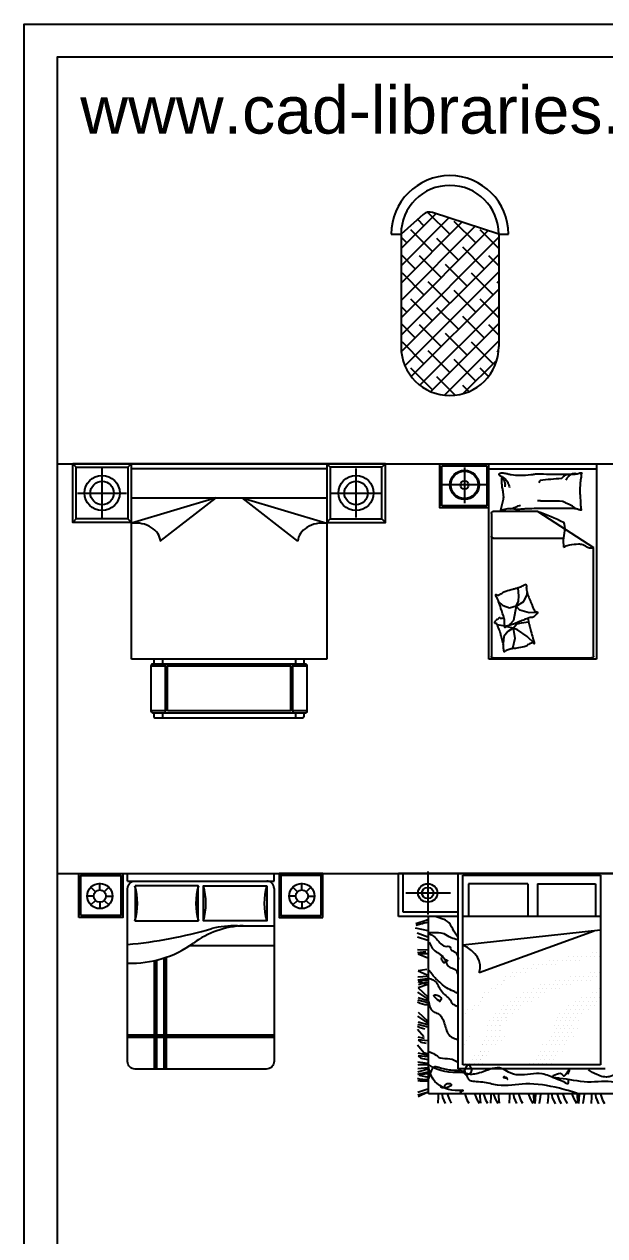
# Model space of a CAD drawing. Header units: inches. Extents: x 9.7 to 52.2, y 13.1 to 37.9.
# Drawn here: x 9.74 to 15.68, y 25.5 to 37.9 of the extents above; entities that cross this region are included whole.
import ezdxf

# ---------------------------------------------------------------- set-up
doc = ezdxf.new("R2010")
doc.units = ezdxf.units.IN
doc.header["$MEASUREMENT"] = 0
for name, color, linetype in [('02', 2, 'Continuous'), ('1', 1, 'Continuous'), ('kadrbm', 4, 'Continuous')]:
    doc.layers.add(name, color=color, linetype=linetype)
doc.styles.add('bmmm', font='swissel.ttf')

# ---------------------------------------------------------------- blocks, each defined once
blk = doc.blocks.new('kadrbm')
at = {"layer": 'kadrbm', "color": 4}
blk.add_lwpolyline([(0, 0), (0, 24.797), (21, 24.797), (21, 0), (0, 0)], close=True, dxfattribs=at)
blk.add_lwpolyline([(20.663, 0.326), (20.663, 24.46), (0.337, 24.46), (0.337, 0.326), (20.663, 0.326)], dxfattribs=at)
at = {"layer": 'kadrbm', "color": 211, "true_color": 0xf674fb, "style": 'bmmm'}
blk.add_text('www.cad-libraries.blogspot.com', height=0.48513, dxfattribs=at).set_placement((0.573, 23.677))

msp = doc.modelspace()

# ---------------------------------------------------------------- linework, layer by layer
at = {"layer": '02'}
for p, q in [((13.495, 35.748), (13.595, 35.748)), ((13.595, 35.748), (13.595, 34.598)), ((14.595, 35.748), (14.595, 34.598)), ((14.595, 35.748), (14.695, 35.748)), ((10.271, 33.364), (10.235, 33.4)), ((10.799, 33.364), (10.835, 33.4)), ((10.835, 31.4), (10.835, 33.4)), ((12.871, 33.364), (12.835, 33.4)), ((12.835, 33.4), (12.835, 31.4)), ((13.399, 33.364), (12.871, 33.364)), ((12.871, 33.364), (12.871, 32.836)), ((13.399, 33.364), (13.435, 33.4)), ((13.399, 32.836), (13.399, 33.364)), ((13.994, 33.4), (15.595, 33.4)), ((14.014, 33.38), (14.474, 33.38)), ((14.014, 32.97), (14.014, 33.38)), ((14.245, 33.363), (14.245, 32.995)), ((14.474, 33.38), (14.474, 32.97)), ((14.494, 31.4), (14.494, 33.4)), ((15.595, 33.4), (15.595, 31.4)), ((10.535, 32.849), (10.535, 33.352)), ((10.835, 33.35), (12.835, 33.35)), ((13.135, 32.849), (13.135, 33.352)), ((14.494, 33.348), (15.595, 33.348)), ((14.474, 33.183), (14.014, 33.183)), ((10.284, 33.1), (10.786, 33.1)), ((11.702, 33.05), (10.835, 32.791)), ((10.835, 33.05), (12.835, 33.05)), ((11.131, 32.608), (11.702, 33.05)), ((12.539, 32.608), (11.968, 33.05)), ((11.968, 33.05), (12.835, 32.791)), ((12.884, 33.1), (13.386, 33.1)), ((14.474, 32.97), (14.014, 32.97)), ((14.52, 32.891), (14.52, 31.432)), ((14.997, 32.911), (14.54, 32.911)), ((14.997, 32.911), (15.566, 32.542)), ((10.271, 32.836), (10.235, 32.8)), ((10.799, 32.836), (10.835, 32.8)), ((12.871, 32.836), (12.835, 32.8)), ((12.871, 32.836), (13.399, 32.836)), ((13.399, 32.836), (13.435, 32.8)), ((14.54, 32.639), (15.259, 32.639)), ((15.566, 31.432), (15.566, 32.542)), ((14.794, 32.127), (14.789, 32.13)), ((14.801, 32.048), (14.794, 32.127)), ((14.64, 31.944), (14.594, 31.99)), ((14.773, 31.941), (14.799, 31.992)), ((14.773, 31.941), (14.851, 31.99)), ((14.799, 31.992), (14.801, 32.048)), ((14.851, 31.99), (14.888, 32.062)), ((14.888, 32.062), (14.887, 32.082)), ((14.705, 31.922), (14.64, 31.944)), ((14.773, 31.941), (14.705, 31.922)), ((14.773, 31.941), (14.745, 31.794)), ((14.811, 31.902), (14.773, 31.941)), ((14.906, 31.873), (14.811, 31.902)), ((14.99, 31.877), (14.906, 31.873)), ((14.657, 31.736), (14.583, 31.751)), ((14.713, 31.757), (14.705, 31.748)), ((14.745, 31.794), (14.713, 31.757)), ((14.743, 31.717), (14.78, 31.76)), ((14.78, 31.76), (14.827, 31.772)), ((14.827, 31.772), (14.9, 31.782)), ((14.648, 31.633), (14.641, 31.559)), ((14.69, 31.682), (14.648, 31.633)), ((14.743, 31.717), (14.669, 31.733)), ((14.743, 31.717), (14.69, 31.682)), ((14.786, 31.7), (14.743, 31.717)), ((14.743, 31.717), (14.76, 31.613)), ((14.885, 31.631), (14.786, 31.7)), ((14.963, 31.561), (14.885, 31.631)), ((14.76, 31.613), (14.737, 31.508)), ((12.835, 31.4), (10.835, 31.4)), ((11.155, 31.35), (11.155, 31.4)), ((12.515, 31.4), (12.515, 31.35)), ((15.595, 31.4), (14.494, 31.4)), ((14.54, 31.412), (15.546, 31.412)), ((11.035, 31.33), (11.185, 31.33)), ((12.485, 31.33), (12.635, 31.33)), ((11.185, 30.87), (11.035, 30.87)), ((11.155, 30.8), (11.155, 30.85)), ((12.635, 30.87), (12.485, 30.87)), ((12.515, 30.85), (12.515, 30.8)), ((10.796, 29.206), (12.296, 29.206)), ((10.796, 29.129), (10.796, 29.206)), ((12.296, 29.129), (12.296, 29.206)), ((16.295, 29.206), (13.571, 29.206)), ((13.571, 28.766), (13.571, 29.206)), ((13.618, 28.81), (13.618, 29.206)), ((13.869, 29.227), (13.869, 28.787)), ((14.181, 27.206), (14.181, 29.206)), ((14.229, 29.188), (15.638, 29.188)), ((14.229, 27.25), (14.229, 29.188)), ((15.638, 29.188), (15.638, 27.25)), ((10.467, 29.02), (10.417, 29.071)), ((10.512, 29.038), (10.512, 29.11)), ((10.556, 29.02), (10.607, 29.071)), ((10.796, 29.129), (12.296, 29.129)), ((12.536, 29.02), (12.485, 29.071)), ((12.58, 29.038), (12.58, 29.11)), ((12.625, 29.02), (12.675, 29.071)), ((14.286, 29.1), (14.286, 28.771)), ((14.892, 29.1), (14.286, 29.1)), ((14.892, 29.1), (14.892, 28.768)), ((14.993, 29.1), (15.585, 29.1)), ((14.993, 29.1), (14.993, 28.768)), ((15.585, 29.1), (15.585, 28.771)), ((10.449, 28.976), (10.377, 28.976)), ((10.467, 28.931), (10.417, 28.881)), ((10.512, 28.913), (10.512, 28.841)), ((10.556, 28.931), (10.607, 28.881)), ((10.575, 28.976), (10.646, 28.976)), ((12.518, 28.976), (12.446, 28.976)), ((12.536, 28.931), (12.485, 28.881)), ((12.58, 28.913), (12.58, 28.841)), ((12.625, 28.931), (12.675, 28.881)), ((12.643, 28.976), (12.715, 28.976)), ((13.645, 29.007), (14.102, 29.007)), ((14.178, 28.766), (13.571, 28.766)), ((14.178, 28.81), (13.618, 28.81)), ((13.875, 26.951), (13.875, 28.766)), ((14.178, 28.81), (14.178, 28.81)), ((14.23, 28.771), (15.638, 28.771)), ((11.92, 28.672), (12.296, 28.672)), ((13.741, 28.649), (13.868, 28.622)), ((13.759, 28.598), (13.871, 28.56)), ((13.765, 28.559), (13.871, 28.524)), ((15.637, 28.626), (14.228, 28.474)), ((14.395, 28.193), (15.574, 28.621)), ((11.433, 28.469), (12.296, 28.469)), ((13.765, 28.43), (13.875, 28.424)), ((13.765, 28.397), (13.848, 28.408)), ((15.556, 28.403), (15.556, 28.403)), ((15.6, 28.403), (15.6, 28.403)), ((11.068, 28.314), (11.068, 27.205)), ((11.08, 28.316), (11.08, 27.205)), ((11.092, 28.32), (11.092, 27.205)), ((11.166, 28.34), (11.166, 27.205)), ((11.178, 28.344), (11.178, 27.205)), ((11.19, 28.348), (11.19, 27.205)), ((13.871, 28.385), (13.772, 28.385)), ((13.772, 28.385), (13.871, 28.343)), ((14.956, 28.277), (14.956, 28.277)), ((15, 28.277), (15, 28.277)), ((15.045, 28.277), (15.045, 28.277)), ((15.089, 28.277), (15.089, 28.277)), ((15.111, 28.319), (15.111, 28.319)), ((15.133, 28.277), (15.133, 28.277)), ((15.156, 28.319), (15.156, 28.319)), ((15.178, 28.277), (15.178, 28.277)), ((15.2, 28.319), (15.2, 28.319)), ((15.245, 28.319), (15.245, 28.319)), ((15.289, 28.319), (15.289, 28.319)), ((15.311, 28.361), (15.311, 28.361)), ((15.334, 28.319), (15.334, 28.319)), ((15.356, 28.361), (15.356, 28.361)), ((15.378, 28.319), (15.378, 28.319)), ((15.4, 28.361), (15.4, 28.361)), ((15.422, 28.319), (15.422, 28.319)), ((15.445, 28.361), (15.445, 28.361)), ((15.489, 28.361), (15.489, 28.361)), ((15.534, 28.361), (15.534, 28.361)), ((15.578, 28.361), (15.578, 28.361)), ((15.622, 28.361), (15.622, 28.361)), ((13.868, 28.152), (13.768, 28.145)), ((13.861, 28.223), (13.772, 28.21)), ((13.772, 28.21), (13.864, 28.171)), ((14.667, 28.152), (14.667, 28.152)), ((14.711, 28.152), (14.711, 28.152)), ((14.733, 28.193), (14.733, 28.193)), ((14.756, 28.152), (14.756, 28.152)), ((14.778, 28.193), (14.778, 28.193)), ((14.822, 28.193), (14.822, 28.193)), ((14.845, 28.235), (14.845, 28.235)), ((14.867, 28.193), (14.867, 28.193)), ((14.889, 28.235), (14.889, 28.235)), ((14.933, 28.235), (14.933, 28.235)), ((14.978, 28.235), (14.978, 28.235)), ((15.334, 28.152), (15.334, 28.152)), ((15.378, 28.152), (15.378, 28.152)), ((15.422, 28.152), (15.422, 28.152)), ((15.467, 28.152), (15.467, 28.152)), ((15.511, 28.152), (15.511, 28.152)), ((15.534, 28.193), (15.534, 28.193)), ((15.556, 28.152), (15.556, 28.152)), ((15.578, 28.193), (15.578, 28.193)), ((15.6, 28.152), (15.6, 28.152)), ((15.622, 28.193), (15.622, 28.193)), ((13.864, 28.129), (13.768, 28.116)), ((13.868, 28.116), (13.772, 28.1)), ((13.772, 28.1), (13.868, 28.071)), ((13.868, 28.071), (13.772, 28.035)), ((13.772, 28.035), (13.868, 27.944)), ((13.864, 28.096), (13.775, 28.067)), ((14.517, 28.026), (14.517, 28.026)), ((14.561, 28.026), (14.561, 28.026)), ((14.583, 28.068), (14.583, 28.068)), ((14.628, 28.068), (14.628, 28.068)), ((14.645, 28.11), (14.645, 28.11)), ((14.65, 28.11), (14.65, 28.11)), ((14.956, 28.026), (14.956, 28.026)), ((15, 28.026), (15, 28.026)), ((15.022, 28.068), (15.022, 28.068)), ((15.045, 28.026), (15.045, 28.026)), ((15.067, 28.068), (15.067, 28.068)), ((15.089, 28.026), (15.089, 28.026)), ((15.111, 28.068), (15.111, 28.068)), ((15.133, 28.026), (15.133, 28.026)), ((15.156, 28.068), (15.156, 28.068)), ((15.178, 28.11), (15.178, 28.11)), ((15.178, 28.026), (15.178, 28.026)), ((15.2, 28.068), (15.2, 28.068)), ((15.222, 28.11), (15.222, 28.11)), ((15.222, 28.026), (15.222, 28.026)), ((15.245, 28.068), (15.245, 28.068)), ((15.267, 28.11), (15.267, 28.11)), ((15.289, 28.068), (15.289, 28.068)), ((15.311, 28.11), (15.311, 28.11)), ((15.334, 28.068), (15.334, 28.068)), ((15.356, 28.11), (15.356, 28.11)), ((15.4, 28.11), (15.4, 28.11)), ((15.445, 28.11), (15.445, 28.11)), ((15.489, 28.11), (15.489, 28.11)), ((15.534, 28.11), (15.534, 28.11)), ((15.622, 28.026), (15.622, 28.026)), ((13.765, 27.993), (13.871, 27.921)), ((13.768, 27.912), (13.871, 27.886)), ((13.772, 27.938), (13.871, 27.908)), ((14.411, 27.9), (14.411, 27.9)), ((14.428, 27.942), (14.428, 27.942)), ((14.433, 27.942), (14.433, 27.942)), ((14.45, 27.984), (14.45, 27.984)), ((14.495, 27.984), (14.495, 27.984)), ((14.711, 27.9), (14.711, 27.9)), ((14.756, 27.9), (14.756, 27.9)), ((14.778, 27.942), (14.778, 27.942)), ((14.8, 27.9), (14.8, 27.9)), ((14.822, 27.942), (14.822, 27.942)), ((14.845, 27.984), (14.845, 27.984)), ((14.845, 27.9), (14.845, 27.9)), ((14.867, 27.942), (14.867, 27.942)), ((14.889, 27.984), (14.889, 27.984)), ((14.889, 27.9), (14.889, 27.9)), ((14.911, 27.942), (14.911, 27.942)), ((14.933, 27.984), (14.933, 27.984)), ((14.933, 27.9), (14.933, 27.9)), ((14.956, 27.942), (14.956, 27.942)), ((14.978, 27.984), (14.978, 27.984)), ((15, 27.942), (15, 27.942)), ((15.022, 27.984), (15.022, 27.984)), ((15.067, 27.984), (15.067, 27.984)), ((15.378, 27.9), (15.378, 27.9)), ((15.422, 27.9), (15.422, 27.9)), ((15.445, 27.942), (15.445, 27.942)), ((15.467, 27.9), (15.467, 27.9)), ((15.489, 27.942), (15.489, 27.942)), ((15.511, 27.9), (15.511, 27.9)), ((15.534, 27.942), (15.534, 27.942)), ((15.556, 27.984), (15.556, 27.984)), ((15.556, 27.9), (15.556, 27.9)), ((15.578, 27.942), (15.578, 27.942)), ((15.6, 27.984), (15.6, 27.984)), ((15.6, 27.9), (15.6, 27.9)), ((15.622, 27.942), (15.622, 27.942)), ((13.765, 27.892), (13.792, 27.879)), ((13.772, 27.787), (13.868, 27.696)), ((13.792, 27.879), (13.84, 27.866)), ((13.84, 27.866), (13.868, 27.866)), ((14.256, 27.774), (14.256, 27.774)), ((14.278, 27.816), (14.278, 27.816)), ((14.322, 27.816), (14.322, 27.816)), ((14.344, 27.858), (14.344, 27.858)), ((14.389, 27.858), (14.389, 27.858)), ((14.561, 27.774), (14.561, 27.774)), ((14.606, 27.774), (14.606, 27.774)), ((14.628, 27.816), (14.628, 27.816)), ((14.645, 27.858), (14.645, 27.858)), ((14.645, 27.774), (14.645, 27.774)), ((14.65, 27.774), (14.65, 27.774)), ((14.667, 27.816), (14.667, 27.816)), ((14.672, 27.816), (14.672, 27.816)), ((14.689, 27.858), (14.689, 27.858)), ((14.689, 27.774), (14.689, 27.774)), ((14.711, 27.816), (14.711, 27.816)), ((14.733, 27.858), (14.733, 27.858)), ((14.733, 27.774), (14.733, 27.774)), ((14.756, 27.816), (14.756, 27.816)), ((14.778, 27.858), (14.778, 27.858)), ((14.8, 27.816), (14.8, 27.816)), ((14.822, 27.858), (14.822, 27.858)), ((15.222, 27.774), (15.222, 27.774)), ((15.267, 27.774), (15.267, 27.774)), ((15.289, 27.816), (15.289, 27.816)), ((15.311, 27.858), (15.311, 27.858)), ((15.311, 27.774), (15.311, 27.774)), ((15.334, 27.816), (15.334, 27.816)), ((15.356, 27.858), (15.356, 27.858)), ((15.356, 27.774), (15.356, 27.774)), ((15.378, 27.816), (15.378, 27.816)), ((15.4, 27.858), (15.4, 27.858)), ((15.4, 27.774), (15.4, 27.774)), ((15.422, 27.816), (15.422, 27.816)), ((15.445, 27.858), (15.445, 27.858)), ((15.445, 27.774), (15.445, 27.774)), ((15.467, 27.816), (15.467, 27.816)), ((15.489, 27.858), (15.489, 27.858)), ((15.511, 27.816), (15.511, 27.816)), ((15.534, 27.858), (15.534, 27.858)), ((15.578, 27.858), (15.578, 27.858)), ((13.765, 27.745), (13.871, 27.674)), ((13.768, 27.664), (13.871, 27.638)), ((13.772, 27.69), (13.871, 27.661)), ((14.233, 27.732), (14.233, 27.732)), ((14.477, 27.655), (14.477, 27.655)), ((14.499, 27.697), (14.499, 27.697)), ((14.522, 27.655), (14.522, 27.655)), ((14.539, 27.732), (14.539, 27.732)), ((14.544, 27.697), (14.544, 27.697)), ((14.566, 27.655), (14.566, 27.655)), ((14.583, 27.732), (14.583, 27.732)), ((14.583, 27.697), (14.583, 27.697)), ((14.588, 27.697), (14.588, 27.697)), ((14.605, 27.655), (14.605, 27.655)), ((14.611, 27.655), (14.611, 27.655)), ((14.627, 27.697), (14.627, 27.697)), ((14.628, 27.732), (14.628, 27.732)), ((14.667, 27.732), (14.667, 27.732)), ((14.672, 27.732), (14.672, 27.732)), ((14.672, 27.697), (14.672, 27.697)), ((15.165, 27.655), (15.165, 27.655)), ((15.188, 27.697), (15.188, 27.697)), ((15.2, 27.732), (15.2, 27.732)), ((15.21, 27.655), (15.21, 27.655)), ((15.232, 27.697), (15.232, 27.697)), ((15.245, 27.732), (15.245, 27.732)), ((15.254, 27.655), (15.254, 27.655)), ((15.277, 27.697), (15.277, 27.697)), ((15.289, 27.732), (15.289, 27.732)), ((15.299, 27.655), (15.299, 27.655)), ((15.321, 27.697), (15.321, 27.697)), ((15.334, 27.732), (15.334, 27.732)), ((15.343, 27.655), (15.343, 27.655)), ((15.365, 27.697), (15.365, 27.697)), ((15.378, 27.732), (15.378, 27.732)), ((15.41, 27.697), (15.41, 27.697)), ((10.806, 27.557), (12.289, 27.557)), ((10.806, 27.545), (12.289, 27.545)), ((10.806, 27.533), (12.289, 27.533)), ((13.765, 27.644), (13.792, 27.631)), ((13.765, 27.615), (13.827, 27.539)), ((13.768, 27.536), (13.833, 27.523)), ((13.792, 27.631), (13.84, 27.618)), ((14.292, 27.541), (14.292, 27.541)), ((14.472, 27.541), (14.472, 27.541)), ((14.477, 27.601), (14.477, 27.601)), ((14.517, 27.541), (14.517, 27.541)), ((14.522, 27.601), (14.522, 27.601)), ((14.561, 27.541), (14.561, 27.541)), ((14.566, 27.601), (14.566, 27.601)), ((14.605, 27.601), (14.605, 27.601)), ((14.606, 27.541), (14.606, 27.541)), ((14.611, 27.601), (14.611, 27.601)), ((14.65, 27.541), (14.65, 27.541)), ((15.133, 27.541), (15.133, 27.541)), ((15.162, 27.582), (15.162, 27.582)), ((15.178, 27.541), (15.178, 27.541)), ((15.184, 27.624), (15.184, 27.624)), ((15.206, 27.582), (15.206, 27.582)), ((15.222, 27.541), (15.222, 27.541)), ((15.228, 27.624), (15.228, 27.624)), ((15.25, 27.582), (15.25, 27.582)), ((15.267, 27.541), (15.267, 27.541)), ((15.273, 27.624), (15.273, 27.624)), ((15.295, 27.582), (15.295, 27.582)), ((15.311, 27.541), (15.311, 27.541)), ((15.317, 27.624), (15.317, 27.624)), ((15.339, 27.582), (15.339, 27.582)), ((15.356, 27.541), (15.356, 27.541)), ((15.362, 27.624), (15.362, 27.624)), ((15.406, 27.624), (15.406, 27.624)), ((13.765, 27.452), (13.827, 27.375)), ((13.772, 27.503), (13.799, 27.48)), ((13.868, 27.493), (13.772, 27.503)), ((13.799, 27.48), (13.851, 27.471)), ((14.248, 27.457), (14.248, 27.457)), ((14.27, 27.499), (14.27, 27.499)), ((14.428, 27.457), (14.428, 27.457)), ((14.433, 27.457), (14.433, 27.457)), ((14.45, 27.499), (14.45, 27.499)), ((14.472, 27.457), (14.472, 27.457)), ((14.495, 27.499), (14.495, 27.499)), ((14.517, 27.457), (14.517, 27.457)), ((14.539, 27.499), (14.539, 27.499)), ((14.561, 27.457), (14.561, 27.457)), ((14.583, 27.499), (14.583, 27.499)), ((14.628, 27.499), (14.628, 27.499)), ((15.045, 27.457), (15.045, 27.457)), ((15.089, 27.457), (15.089, 27.457)), ((15.111, 27.499), (15.111, 27.499)), ((15.133, 27.457), (15.133, 27.457)), ((15.156, 27.499), (15.156, 27.499)), ((15.178, 27.457), (15.178, 27.457)), ((15.2, 27.499), (15.2, 27.499)), ((15.222, 27.457), (15.222, 27.457)), ((15.245, 27.499), (15.245, 27.499)), ((15.267, 27.457), (15.267, 27.457)), ((15.289, 27.499), (15.289, 27.499)), ((13.768, 27.372), (13.833, 27.359)), ((13.868, 27.33), (13.772, 27.34)), ((13.772, 27.34), (13.799, 27.317)), ((13.799, 27.317), (13.851, 27.307)), ((13.827, 27.375), (13.868, 27.362)), ((13.833, 27.359), (13.871, 27.353)), ((13.871, 27.353), (13.844, 27.33)), ((13.851, 27.307), (13.871, 27.304)), ((14.322, 27.303), (14.322, 27.303)), ((14.344, 27.345), (14.344, 27.345)), ((14.367, 27.303), (14.367, 27.303)), ((14.389, 27.345), (14.389, 27.345)), ((14.406, 27.387), (14.406, 27.387)), ((14.406, 27.303), (14.406, 27.303)), ((14.411, 27.387), (14.411, 27.387)), ((14.411, 27.303), (14.411, 27.303)), ((14.428, 27.345), (14.428, 27.345)), ((14.433, 27.345), (14.433, 27.345)), ((14.45, 27.387), (14.45, 27.387)), ((14.472, 27.345), (14.472, 27.345)), ((14.495, 27.387), (14.495, 27.387)), ((14.978, 27.303), (14.978, 27.303)), ((15, 27.345), (15, 27.345)), ((15.022, 27.387), (15.022, 27.387)), ((15.022, 27.303), (15.022, 27.303)), ((15.045, 27.345), (15.045, 27.345)), ((15.067, 27.387), (15.067, 27.387)), ((15.067, 27.303), (15.067, 27.303)), ((15.089, 27.345), (15.089, 27.345)), ((15.111, 27.387), (15.111, 27.387)), ((15.111, 27.303), (15.111, 27.303)), ((15.133, 27.345), (15.133, 27.345)), ((15.156, 27.387), (15.156, 27.387)), ((15.156, 27.303), (15.156, 27.303)), ((15.178, 27.345), (15.178, 27.345)), ((15.2, 27.387), (15.2, 27.387)), ((15.245, 27.387), (15.245, 27.387)), ((13.868, 27.175), (13.765, 27.149)), ((13.868, 27.263), (13.768, 27.276)), ((13.775, 27.247), (13.768, 27.24)), ((13.768, 27.211), (13.868, 27.221)), ((13.871, 27.204), (13.768, 27.175)), ((13.871, 27.247), (13.775, 27.247)), ((13.868, 27.156), (13.778, 27.146)), ((15.685, 27.206), (14.181, 27.206)), ((15.638, 27.25), (14.229, 27.25)), ((14.256, 27.261), (14.256, 27.261)), ((14.3, 27.261), (14.3, 27.261)), ((14.344, 27.261), (14.344, 27.261)), ((14.389, 27.261), (14.389, 27.261)), ((14.433, 27.261), (14.433, 27.261)), ((14.911, 27.261), (14.911, 27.261)), ((14.956, 27.261), (14.956, 27.261)), ((15, 27.261), (15, 27.261)), ((15.045, 27.261), (15.045, 27.261)), ((15.089, 27.261), (15.089, 27.261)), ((15.133, 27.261), (15.133, 27.261)), ((13.765, 27.112), (13.782, 27.105)), ((13.768, 27.089), (13.792, 27.086)), ((13.778, 27.144), (13.875, 27.122)), ((13.782, 27.105), (13.857, 27.099)), ((13.792, 27.086), (13.871, 27.086)), ((13.857, 27.099), (13.871, 27.105)), ((13.768, 26.969), (13.868, 27.002)), ((13.768, 26.943), (13.875, 26.972)), ((13.875, 26.972), (13.772, 26.921)), ((15.991, 26.951), (13.875, 26.951)), ((13.976, 26.925), (13.973, 26.857)), ((13.976, 26.958), (13.976, 26.925)), ((14.014, 26.958), (14.021, 26.915)), ((14.021, 26.915), (14.048, 26.851)), ((14.069, 26.951), (14.09, 26.889)), ((14.248, 26.951), (14.268, 26.889)), ((14.347, 26.958), (14.368, 26.9)), ((14.402, 26.955), (14.402, 26.922)), ((14.402, 26.922), (14.409, 26.857)), ((14.438, 26.951), (14.459, 26.889)), ((14.513, 26.925), (14.51, 26.857)), ((14.513, 26.958), (14.513, 26.925)), ((14.538, 26.958), (14.559, 26.9)), ((14.593, 26.955), (14.593, 26.922)), ((14.593, 26.922), (14.6, 26.857)), ((14.704, 26.925), (14.701, 26.857)), ((14.704, 26.958), (14.704, 26.925)), ((14.742, 26.958), (14.749, 26.915)), ((14.749, 26.915), (14.776, 26.851)), ((14.797, 26.951), (14.818, 26.889)), ((14.897, 26.958), (14.917, 26.9)), ((14.952, 26.955), (14.952, 26.922)), ((14.952, 26.922), (14.959, 26.857)), ((14.972, 26.945), (14.966, 26.851)), ((15.021, 26.919), (15.01, 26.851)), ((15.024, 26.948), (15.021, 26.919)), ((15.1, 26.922), (15.096, 26.854)), ((15.1, 26.955), (15.1, 26.922)), ((15.137, 26.955), (15.144, 26.913)), ((15.144, 26.913), (15.172, 26.848)), ((15.192, 26.948), (15.213, 26.887)), ((15.248, 26.958), (15.269, 26.9)), ((15.342, 26.958), (15.363, 26.9)), ((15.397, 26.955), (15.397, 26.922)), ((15.397, 26.922), (15.404, 26.857)), ((15.418, 26.945), (15.411, 26.851)), ((15.466, 26.919), (15.456, 26.851)), ((15.47, 26.948), (15.466, 26.919)), ((15.545, 26.922), (15.542, 26.854)), ((15.545, 26.955), (15.545, 26.922)), ((15.583, 26.955), (15.59, 26.913)), ((15.59, 26.913), (15.617, 26.848)), ((15.638, 26.948), (15.659, 26.887)), ((14.09, 26.889), (14.11, 26.857)), ((14.268, 26.889), (14.289, 26.857)), ((14.368, 26.9), (14.395, 26.854)), ((14.459, 26.889), (14.48, 26.857)), ((14.559, 26.9), (14.586, 26.854)), ((14.818, 26.889), (14.838, 26.857)), ((14.917, 26.9), (14.945, 26.854)), ((15.213, 26.887), (15.234, 26.854)), ((15.269, 26.9), (15.296, 26.854)), ((15.363, 26.9), (15.39, 26.854)), ((15.659, 26.887), (15.679, 26.854))]:
    msp.add_line(p, q, dxfattribs=at)
for points in [[(14.595, 35.748), (13.919, 35.97, 0.267167), (13.822, 35.95), (13.595, 35.748)], [(14.629, 33.266, -0.263368), (14.601, 33.285, -0.494818), (14.61, 33.304, -0.049225), (14.628, 33.306, -0.036831), (14.652, 33.304, -0.031893), (14.69, 33.296, 0.035782), (14.724, 33.289, 0.032941), (14.813, 33.283, 0.026564), (14.925, 33.289, 0.017905), (14.962, 33.294, -0.033397), (14.982, 33.296, -0.03204), (15.02, 33.296, 0.004496), (15.284, 33.293, 0.010837), (15.349, 33.293, 0.014624), (15.397, 33.296, 0.111249), (15.419, 33.304, -0.153708), (15.436, 33.308, -0.076444), (15.444, 33.306, -0.215512), (15.446, 33.304, -0.585858), (15.443, 33.301, 0.363489), (15.438, 33.298, 0.191716), (15.438, 33.287, -0.129675), (15.44, 33.27, -0.01735), (15.437, 33.253, 0.019326), (15.434, 33.238, 0.018818), (15.428, 33.17, 0.021828), (15.427, 33.111, 0.006204), (15.428, 33.077, 0.001963), (15.434, 32.97, 0.028341), (15.439, 32.934, -0.117014), (15.438, 32.925, -0.36606), (15.437, 32.924, -0.03973), (15.423, 32.927, -0.048309), (15.409, 32.932, 0.062981), (15.399, 32.936, 0.04058), (15.375, 32.939, 0.014345), (15.308, 32.942, 0.002115), (14.983, 32.941, 0.007153), (14.887, 32.938, 0.008762), (14.844, 32.935, -0.008153), (14.798, 32.932, -0.06251), (14.741, 32.937, 0.078669), (14.695, 32.939, 0.047825), (14.673, 32.934, -0.034494), (14.642, 32.927, -0.023571), (14.617, 32.924, -0.510228), (14.616, 32.925), (14.623, 32.955), (14.644, 33.037, 0.073041), (14.646, 33.057, 0.023305), (14.64, 33.118, 0.018299), (14.636, 33.141, -0.01097), (14.629, 33.179, -0.042281), (14.626, 33.213, -0.027201), (14.629, 33.267)], [(14.627, 33.25, -0.05369), (14.642, 33.237, -0.070312), (14.65, 33.225, -0.015448), (14.653, 33.216, -0.013244), (14.657, 33.206, -0.082127), (14.66, 33.188, -0.064164), (14.657, 33.165)], [(14.629, 33.266, -0.077379), (14.664, 33.241, -0.077379), (14.689, 33.206, -0.047525), (14.699, 33.182, -0.047525), (14.704, 33.156)], [(15.303, 33.292, 0.027842), (15.28, 33.282, 0.048685), (15.267, 33.274, 0.023666), (15.239, 33.249, 0.003989), (15.02, 33.229, 0.046801), (15.015, 33.221, 0.023191), (15.007, 33.204)], [(15.385, 33.298, 0.088153), (15.351, 33.295, 0.088153), (15.32, 33.279, 0.077547), (15.298, 33.258, 0.077547), (15.284, 33.231)], [(15.389, 32.938, 0.016108), (15.35, 32.964, 0.024599), (15.323, 32.979, 0.009477), (15.274, 33.002, 0.015937), (15.244, 33.015, 0.005612), (15.028, 33.018, 0.033339), (14.992, 33.019)], [(14.72, 32.939, 0.009729), (14.747, 32.948, 0.009729), (14.774, 32.959, 0.007971), (14.796, 32.968, 0.007971), (14.817, 32.977)], [(14.997, 32.911, -0.037949), (15.26, 32.801, -0.124044), (15.27, 32.714), (15.256, 32.618), (15.258, 32.546)], [(15.258, 32.546, -0.027362), (15.296, 32.562, -0.040834), (15.323, 32.57, -0.038441), (15.411, 32.579, -0.076528), (15.455, 32.574, -0.103649), (15.483, 32.559, 0.093398), (15.513, 32.543, 0.072727), (15.535, 32.539, 0.052315), (15.566, 32.542)], [(11.08, 31.4, 0.414214), (11.065, 31.385), (11.065, 31.35)], [(12.605, 31.35), (12.605, 31.385, 0.414214), (12.59, 31.4)], [(11.055, 31.35, 0.414214), (11.035, 31.33), (11.035, 30.87, 0.371259), (11.065, 30.85), (11.065, 30.815, 0.414214), (11.08, 30.8), (12.59, 30.8), (12.605, 30.815), (12.605, 30.85)], [(11.065, 30.85), (12.615, 30.85, 0.414214), (12.635, 30.87), (12.635, 31.33, 0.414214), (12.615, 31.35), (11.055, 31.35)], [(11.165, 30.85, 0.414214), (11.185, 30.87), (11.185, 31.33, 0.414214), (11.165, 31.35)], [(12.505, 31.35, 0.414214), (12.485, 31.33), (12.485, 30.87, 0.414214), (12.505, 30.85)], [(12.296, 29.053), (12.296, 27.285, -0.414214), (12.216, 27.205), (10.872, 27.205, -0.414214), (10.796, 27.282), (10.796, 29.053, -0.414214), (10.872, 29.129)]]:
    msp.add_lwpolyline(points, format="xyb", dxfattribs=at)
for points in [[(12.835, 32.8), (13.435, 32.8), (13.435, 33.4), (10.235, 33.4)], [(10.835, 32.8), (10.235, 32.8), (10.235, 33.4)], [(14.494, 32.95), (13.994, 32.95), (13.994, 33.4)]]:
    msp.add_lwpolyline(points, dxfattribs=at)
for points in [[(10.799, 32.836), (10.271, 32.836), (10.271, 33.364), (10.799, 33.364)], [(11.205, 30.87), (11.205, 31.33), (12.465, 31.33), (12.465, 30.87)], [(10.296, 28.756), (10.296, 29.206), (10.746, 29.206), (10.746, 28.756)], [(10.316, 28.776), (10.316, 29.186), (10.726, 29.186), (10.726, 28.776)], [(12.796, 28.756), (12.796, 29.206), (12.346, 29.206), (12.346, 28.756)], [(12.776, 28.776), (12.776, 29.186), (12.366, 29.186), (12.366, 28.776)], [(10.872, 29.079), (10.872, 28.723), (11.52, 28.723), (11.52, 29.079)], [(12.22, 29.079), (12.22, 28.723), (11.572, 28.723), (11.572, 29.079)]]:
    msp.add_lwpolyline(points, close=True, dxfattribs=at)
msp.add_lwpolyline([(14.84, 32.149, 0.101392), (14.86, 32.162, -0.223768), (14.871, 32.166, -0.25558), (14.874, 32.163, -0.081563), (14.878, 32.151, -0.071805), (14.878, 32.137, 0.069985), (14.878, 32.123, 0.03546), (14.888, 32.075, 0.029432), (14.908, 32.02, 0.001554), (14.919, 31.993, -0.00152), (14.931, 31.966, -0.004735), (14.942, 31.938, 0.00382), (14.957, 31.903, 0.296001), (14.982, 31.885, -0.649774), (14.989, 31.868, -0.02319), (14.986, 31.864, 0.0288), (14.983, 31.861, 0.005727), (14.978, 31.856, -0.004358), (14.972, 31.849, -0.027528), (14.958, 31.836, -0.046214), (14.949, 31.829, -0.194121), (14.936, 31.827, 0.133719), (14.917, 31.826, 0.011505), (14.882, 31.814, 0.008882), (14.837, 31.796, 0.012426), (14.78, 31.771, -0.033612), (14.758, 31.763), (14.712, 31.748), (14.676, 31.737, 0.224341), (14.664, 31.726, -0.722772), (14.657, 31.727, -0.103513), (14.657, 31.73, 0.053465), (14.657, 31.736, 0.030109), (14.655, 31.754, -0.031436), (14.653, 31.772, -0.05324), (14.654, 31.784, 0.05518), (14.655, 31.796, 0.056271), (14.651, 31.817, 0.0108), (14.618, 31.92, 0.00456), (14.594, 31.99, 0.01125), (14.583, 32.019, 0.069394), (14.574, 32.034, -0.079756), (14.567, 32.047, -0.106399), (14.565, 32.059, -0.328642), (14.568, 32.062, -0.299547), (14.573, 32.06, 0.189917), (14.58, 32.056, 0.033518), (14.588, 32.055, 0.075627), (14.592, 32.055, 0.053489), (14.598, 32.057, 0.017838), (14.616, 32.067, 0.038394), (14.635, 32.08, -0.059529), (14.648, 32.089, -0.035943), (14.669, 32.097, -0.011245), (14.739, 32.117, -0.006203), (14.77, 32.125, 0.010783), (14.789, 32.13, 0.019485), (14.799, 32.133, 0.005062)], format="xyb", close=True, dxfattribs=at)
for centre, radius in [((10.535, 33.1), 0.18), ((13.135, 33.1), 0.18), ((14.245, 33.183), 0.15), ((14.245, 33.183), 0.14), ((10.535, 33.1), 0.12), ((13.135, 33.1), 0.12), ((14.245, 33.183), 0.0417), ((10.512, 28.976), 0.129), ((10.512, 28.976), 0.0628), ((12.58, 28.976), 0.129), ((12.58, 28.976), 0.0628)]:
    msp.add_circle(centre, radius, dxfattribs=at)
for centre, radius, start, end in [((14.095, 35.748), 0.6, 0, 180), ((14.095, 35.748), 0.5, 0, 180), ((14.095, 34.598), 0.5, 180, 0), ((10.262, 28.901), 0.635, 343.7398, 16.2602), ((12.13, 28.901), 0.635, 163.7398, 196.2602), ((10.962, 28.901), 0.635, 343.7398, 16.2602), ((12.83, 28.901), 0.635, 163.7398, 196.2602), ((12.22, 29.053), 0.0762, 0, 90), ((10.415, 32.865), 4.401, 274.9624, 286.3911), ((12.019, 27.739), 0.934, 92.5398, 126.0403), ((11.92, 27.453), 1.219, 89.9814, 102.4667), ((10.839, 29.359), 1.07, 267.6917, 306.1059)]:
    msp.add_arc(centre, radius, start, end, dxfattribs=at)
at = {"layer": '02', "extrusion": (0, 0, -1)}
for centre, major_axis, start_param, end_param in [((14.54, 32.891), (0.02, 0), 3.141593, 4.712389), ((14.54, 32.659), (-0.02, 0), -1.570796, 0), ((14.54, 31.432), (0.02, 0), 1.570796, 3.141593), ((15.546, 31.432), (0.02, 0), 0, 1.570796)]:
    msp.add_ellipse(centre, major_axis=major_axis, ratio=0.999001, start_param=start_param, end_param=end_param, dxfattribs=at)
at = {"layer": '02'}
for centre, major_axis, ratio, start_param, end_param in [((10.873, 32.599), (0.259, 0), 0.750002, 0.044527, 1.718018), ((12.797, 32.599), (-0.259, 0), 0.750002, 4.565167, 6.238659), ((14.561, 31.776), (-0.0102, 0), 0.999001, -0.837345, 1.467521), ((14.592, 31.743), (0.0558, 0), 0.999001, 2.211505, 2.304248), ((14.537, 31.816), (0.0362, 0), 0.999001, -0.930088, -0.81492), ((14.557, 31.738), (0.0287, 0), 0.999001, 0.316385, 1.467521), ((14.352, 32.013), (0.306, 0), 0.999001, -0.81492, -0.792013), ((14.938, 31.419), (0.529, 0), 0.999001, 2.332147, 2.349579), ((14.694, 31.675), (-0.174, 0), 0.999001, -0.91953, -0.809446), ((12.228, 30.976), (2.48, 0), 0.999001, 0.301103, 0.316385), ((14.626, 31.764), (-0.062, 0), 0.999001, -1.104255, -0.91953), ((14.606, 31.804), (-0.0181, 0), 0.999001, 4.411985, 5.17893), ((14.622, 31.856), (0.0367, 0), 0.999001, 4.411985, 4.943706), ((14.446, 32.603), (0.805, 0), 0.999001, -1.339479, -1.316363), ((14.987, 31.828), (-0.0933, 0), 0.999001, 0.104192, 0.206675), ((17.361, 32.325), (2.519, 0), 0.999001, 3.348268, 3.391468), ((16.138, 32.189), (-1.615, 0), 0.999001, 0.301103, 0.320043), ((19.244, 33.217), (-4.886, 0), 0.999001, 0.320043, 0.326123), ((10.186, 30.157), (4.675, 0), 0.999001, 0.319908, 0.326123), ((14.15, 31.469), (-0.499, 0), 0.999001, 3.343805, 3.4615), ((18.873, 32.711), (-4.079, 0), 0.999001, 0.249875, 0.268115), ((15.586, 31.809), (0.67, 0), 0.999001, 3.409707, 3.454706), ((14.302, 31.5), (0.344, 0), 0.999001, 0.060432, 0.202212), ((14.691, 31.496), (-0.0479, 0), 0.999001, -0.219054, 0.067675), ((14.684, 31.496), (0.0408, 0), 0.999001, 3.209268, 3.534798), ((14.595, 31.518), (-0.0504, 0), 0.999001, 2.922539, 3.202025), ((15.312, 29.458), (-2.132, 0), 0.999001, -1.291362, -1.271115), ((14.764, 31.366), (0.144, 0), 0.999001, 1.772302, 1.850231), ((14.822, 31.08), (-0.437, 0), 0.999001, -1.412422, -1.369291), ((14.545, 32.813), (-1.32, 0), 0.999001, 1.72917, 1.753981), ((14.493, 33.092), (1.604, 0), 0.999001, -1.387612, -1.342634), ((14.821, 31.684), (-0.157, 0), 0.999001, 1.798959, 1.942668), ((14.854, 31.598), (-0.0649, 0), 0.999001, 1.942668, 2.180503), ((14.98, 31.418), (-0.155, 0), 0.999001, -1.114588, -0.961089), ((15.036, 31.304), (-0.282, 0), 0.999001, -1.185932, -1.114588), ((14.942, 31.536), (0.0315, 0), 0.999001, 1.74191, 1.95566), ((14.939, 31.555), (-0.0122, 0), 0.999001, 4.581569, 4.883502), ((14.932, 31.506), (0.0618, 0), 0.999001, 1.305956, 1.439976), ((15.009, 31.622), (0.0634, 0), 0.999001, 3.454706, 3.731838), ((14.945, 31.554), (0.0113, 0), 0.999001, 0.55523, 1.305956), ((14.959, 31.563), (-0.00504, 0), 0.999001, 0.55523, 1.719394), ((14.916, 31.56), (-0.0482, 0), 0.999001, 3.413487, 3.731838), ((14.96, 31.562), (-0.00355, 0), 0.999001, 1.719394, 2.989484), ((14.935, 31.565), (0.0282, 0), 0.999001, -0.152109, 0.271894), ((14.651, 31.482), (0.00465, 0), 0.999001, 3.534798, 4.53569), ((14.653, 31.491), (-0.0134, 0), 0.999001, 1.394098, 2.274664), ((14.7, 31.435), (0.0605, 0), 0.999001, 1.870477, 2.274664), ((13.927, 28.247), (0.478, 0.01), 0.600597, -0.221481, 0.87836)]:
    msp.add_ellipse(centre, major_axis=major_axis, ratio=ratio, start_param=start_param, end_param=end_param, dxfattribs=at)
for major_axis in [(0.0998, 0), (0.0599, 0)]:
    msp.add_ellipse((13.869, 29.007), major_axis=major_axis, ratio=0.942861, dxfattribs=at)
for points, knots in [([(14.178, 28.555), (14.159, 28.582), (14.123, 28.634), (14.09, 28.715), (14.014, 28.743), (13.971, 28.757), (13.945, 28.766)], [0, 0, 0, 0, 110.980521, 216.571322, 273.316778, 363.252298, 363.252298, 363.252298, 363.252298]), ([(13.875, 28.735), (13.846, 28.724), (13.805, 28.708), (13.761, 28.697), (13.747, 28.693)], [0, 0, 0, 0, 98.452083, 144.639601, 144.639601, 144.639601, 144.639601]), ([(13.871, 28.706), (13.846, 28.7), (13.804, 28.69), (13.763, 28.68), (13.747, 28.676)], [0, 0, 0, 0, 84.638756, 136.955563, 136.955563, 136.955563, 136.955563]), ([(14.178, 28.527), (14.154, 28.533), (14.102, 28.545), (14.029, 28.604), (13.941, 28.599), (13.886, 28.599), (13.87, 28.599)], [0, 0, 0, 0, 80.250278, 168.388677, 295.908361, 346.663112, 346.663112, 346.663112, 346.663112]), ([(13.87, 28.594), (13.887, 28.587), (13.92, 28.573), (13.979, 28.525), (14.019, 28.447), (14.101, 28.468), (14.102, 28.418), (14.163, 28.406), (14.175, 28.364), (14.184, 28.331)], [0, 0, 0, 0, 56.745495, 115.23739, 254.956954, 286.678662, 337.828324, 366.201072, 468.500395, 468.500395, 468.500395, 468.500395]), ([(13.882, 28.504), (13.895, 28.476), (13.925, 28.409), (14.031, 28.371), (14.054, 28.297), (14.084, 28.238), (14.16, 28.236), (14.17, 28.193), (14.172, 28.181)], [0, 0, 0, 0, 102.299324, 242.018887, 318.67772, 355.671257, 457.970655, 498.09567, 498.09567, 498.09567, 498.09567]), ([(14.077, 28.309), (14.068, 28.316), (14.048, 28.332), (14.047, 28.272), (13.997, 28.329), (14.014, 28.355), (14.024, 28.37)], [0, 0, 0, 0, 28.372748, 62.538057, 107.399308, 165.891145, 165.891145, 165.891145, 165.891145]), ([(14.184, 27.974), (14.167, 27.984), (14.126, 28.006), (14.059, 28.03), (14.006, 28.082), (13.942, 28.137), (13.905, 28.185), (13.882, 28.214)], [0, 0, 0, 0, 65.318952, 150.437229, 226.833166, 307.58338, 429.454095, 429.454095, 429.454095, 429.454095]), ([(13.876, 28.136), (13.908, 28.125), (13.958, 28.108), (13.99, 28.02), (14.04, 27.964), (14.099, 27.921), (14.111, 27.875), (14.15, 27.858), (14.172, 27.844), (14.178, 27.84)], [0, 0, 0, 0, 102.299436, 159.044876, 303.717955, 348.579152, 391.138254, 454.581655, 477.456496, 477.456496, 477.456496, 477.456496]), ([(13.876, 27.901), (13.884, 27.859), (13.895, 27.798), (13.987, 27.772), (14.03, 27.719), (14.082, 27.504), (14.181, 27.524), (14.178, 27.487), (14.178, 27.483)], [0, 0, 0, 0, 130.791737, 187.537266, 286.231946, 353.673191, 460.023761, 472.712403, 472.712403, 472.712403, 472.712403]), ([(14, 27.89), (13.959, 27.923), (13.899, 27.97), (13.979, 27.962), (14.017, 27.931), (13.998, 27.907), (13.989, 27.896)], [0, 0, 0, 0, 108.040178, 152.901482, 197.762678, 240.32178, 240.32178, 240.32178, 240.32178]), ([(13.882, 27.383), (13.902, 27.375), (13.942, 27.359), (14.001, 27.306), (14.095, 27.321), (14.152, 27.291), (14.178, 27.277)], [0, 0, 0, 0, 70.931849, 139.556414, 248.154027, 344.78819, 344.78819, 344.78819, 344.78819]), ([(15.984, 26.972), (15.92, 27.012), (15.775, 27.103), (15.498, 27.05), (15.302, 27.105), (15.143, 27.115), (15.052, 27.169), (14.867, 27.145), (14.739, 27.134), (14.595, 27.246), (14.437, 27.17), (14.301, 27.141), (14.246, 27.181), (14.032, 27.155), (13.903, 27.234), (13.875, 27.251)], [0, 0, 0, 0, 239.874704, 538.942419, 850.40885, 893.390315, 1047.998294, 1176.505142, 1461.335069, 1556.383856, 1787.239608, 1992.921623, 2144.058156, 2526.415754, 2632.714505, 2632.714505, 2632.714505, 2632.714505]), ([(15.394, 26.958), (15.336, 26.976), (15.163, 27.027), (14.873, 27.073), (14.638, 27.018), (14.415, 27.082), (14.262, 27.066), (14.279, 27.198), (14.11, 27.184), (13.986, 27.217), (13.911, 27.246), (13.876, 27.109)], [0, 0, 0, 0, 198.710624, 582.73994, 931.9094, 1106.119081, 1323.314396, 1555.988291, 1708.780276, 1845.735817, 1968.265398, 1968.265398, 1968.265398, 1968.265398]), ([(14.215, 26.958), (14.182, 26.97), (14.276, 26.997), (14.109, 26.968), (13.918, 27.06), (13.887, 27.186), (13.876, 27.231)], [0, 0, 0, 0, 112.422038, 258.341957, 533.791494, 688.286079, 688.286079, 688.286079, 688.286079]), ([(14.245, 27.187), (14.258, 27.219), (14.284, 27.287), (14.343, 27.167), (14.247, 27.131), (14.25, 27.17), (14.251, 27.187)], [0, 0, 0, 0, 82.720021, 175.094899, 237.579423, 282.440623, 282.440623, 282.440623, 282.440623]), ([(15.306, 27.153), (15.319, 27.19), (15.339, 27.244), (15.262, 27.108), (15.246, 27.174), (15.083, 27.113), (15.187, 27.125), (15.316, 27.041), (15.309, 27.083), (15.306, 27.103)], [0, 0, 0, 0, 101.707354, 152.857053, 207.433087, 285.908269, 539.20532, 595.950849, 646.705492, 646.705492, 646.705492, 646.705492]), ([(15.98, 27.006), (15.964, 27.027), (15.931, 27.073), (15.87, 27.126), (15.785, 27.162), (15.732, 27.11), (15.607, 27.136), (15.541, 27.18), (15.515, 27.198)], [0, 0, 0, 0, 88.29004, 189.202116, 261.654378, 382.666941, 535.516231, 642.180733, 642.180733, 642.180733, 642.180733]), ([(14.054, 27.014), (14.087, 27.026), (14.149, 27.049), (14.044, 27.065), (14.039, 27.004), (14.012, 27.015), (14, 27.019)], [0, 0, 0, 0, 73.987077, 137.430493, 183.180156, 215.530074, 215.530074, 215.530074, 215.530074]), ([(14.681, 27.103), (14.681, 27.103), (14.699, 27.099), (14.644, 27.137), (14.635, 27.114), (14.685, 27.114)], [0, 0, 0, 0, 51.149732, 88.14329, 119.865004, 119.865004, 119.865004, 119.865004])]:
    msp.add_open_spline(points, degree=3, knots=knots, dxfattribs=at)
at = {"layer": '1'}
for p, q in [((13.595, 35.601), (13.952, 35.959)), ((14.095, 35.748), (13.874, 35.969)), ((13.595, 35.425), (14.086, 35.915)), ((13.595, 35.248), (14.219, 35.871)), ((13.83, 35.836), (13.766, 35.9)), ((14.36, 35.659), (14.139, 35.88)), ((13.595, 35.071), (14.352, 35.828)), ((13.595, 34.894), (14.485, 35.784)), ((13.595, 34.717), (14.595, 35.717)), ((13.653, 35.659), (13.595, 35.717)), ((13.918, 35.571), (13.697, 35.792)), ((14.595, 35.601), (14.404, 35.792)), ((14.183, 35.483), (13.962, 35.704)), ((14.448, 35.394), (14.227, 35.615)), ((13.741, 35.394), (13.595, 35.541)), ((13.598, 34.544), (14.595, 35.541)), ((14.006, 35.306), (13.785, 35.527)), ((14.595, 35.425), (14.493, 35.527)), ((13.83, 35.129), (13.609, 35.35)), ((13.634, 34.403), (14.595, 35.364)), ((14.272, 35.217), (14.051, 35.438)), ((14.537, 35.129), (14.316, 35.35)), ((14.095, 35.041), (13.874, 35.262)), ((14.595, 35.248), (14.581, 35.262)), ((13.699, 34.292), (14.595, 35.187)), ((14.36, 34.952), (14.139, 35.173)), ((13.653, 34.952), (13.595, 35.01)), ((13.918, 34.864), (13.697, 35.085)), ((13.788, 34.203), (14.595, 35.01)), ((14.183, 34.776), (13.962, 34.996)), ((14.595, 34.894), (14.404, 35.085)), ((14.448, 34.687), (14.227, 34.908)), ((13.741, 34.687), (13.595, 34.834)), ((14.006, 34.599), (13.785, 34.82)), ((13.899, 34.138), (14.595, 34.834)), ((14.272, 34.51), (14.051, 34.731)), ((14.595, 34.717), (14.493, 34.82)), ((13.83, 34.422), (13.609, 34.643)), ((14.039, 34.101), (14.595, 34.657)), ((14.537, 34.422), (14.316, 34.643)), ((14.095, 34.334), (13.874, 34.555)), ((14.592, 34.544), (14.581, 34.555)), ((13.918, 34.157), (13.697, 34.378)), ((14.36, 34.245), (14.139, 34.466)), ((14.232, 34.117), (14.576, 34.461)), ((14.49, 34.292), (14.404, 34.378)), ((14.151, 34.101), (13.962, 34.289)), ((14.291, 34.138), (14.227, 34.201)), ((10.074, 33.4), (30.401, 33.4)), ((10.074, 29.206), (30.401, 29.206))]:
    msp.add_line(p, q, dxfattribs=at)

# ---------------------------------------------------------------- block references
at = {"layer": 'kadrbm'}
msp.add_blockref('kadrbm', (9.738, 13.101), dxfattribs=at)

doc.saveas('drawing.dxf')
